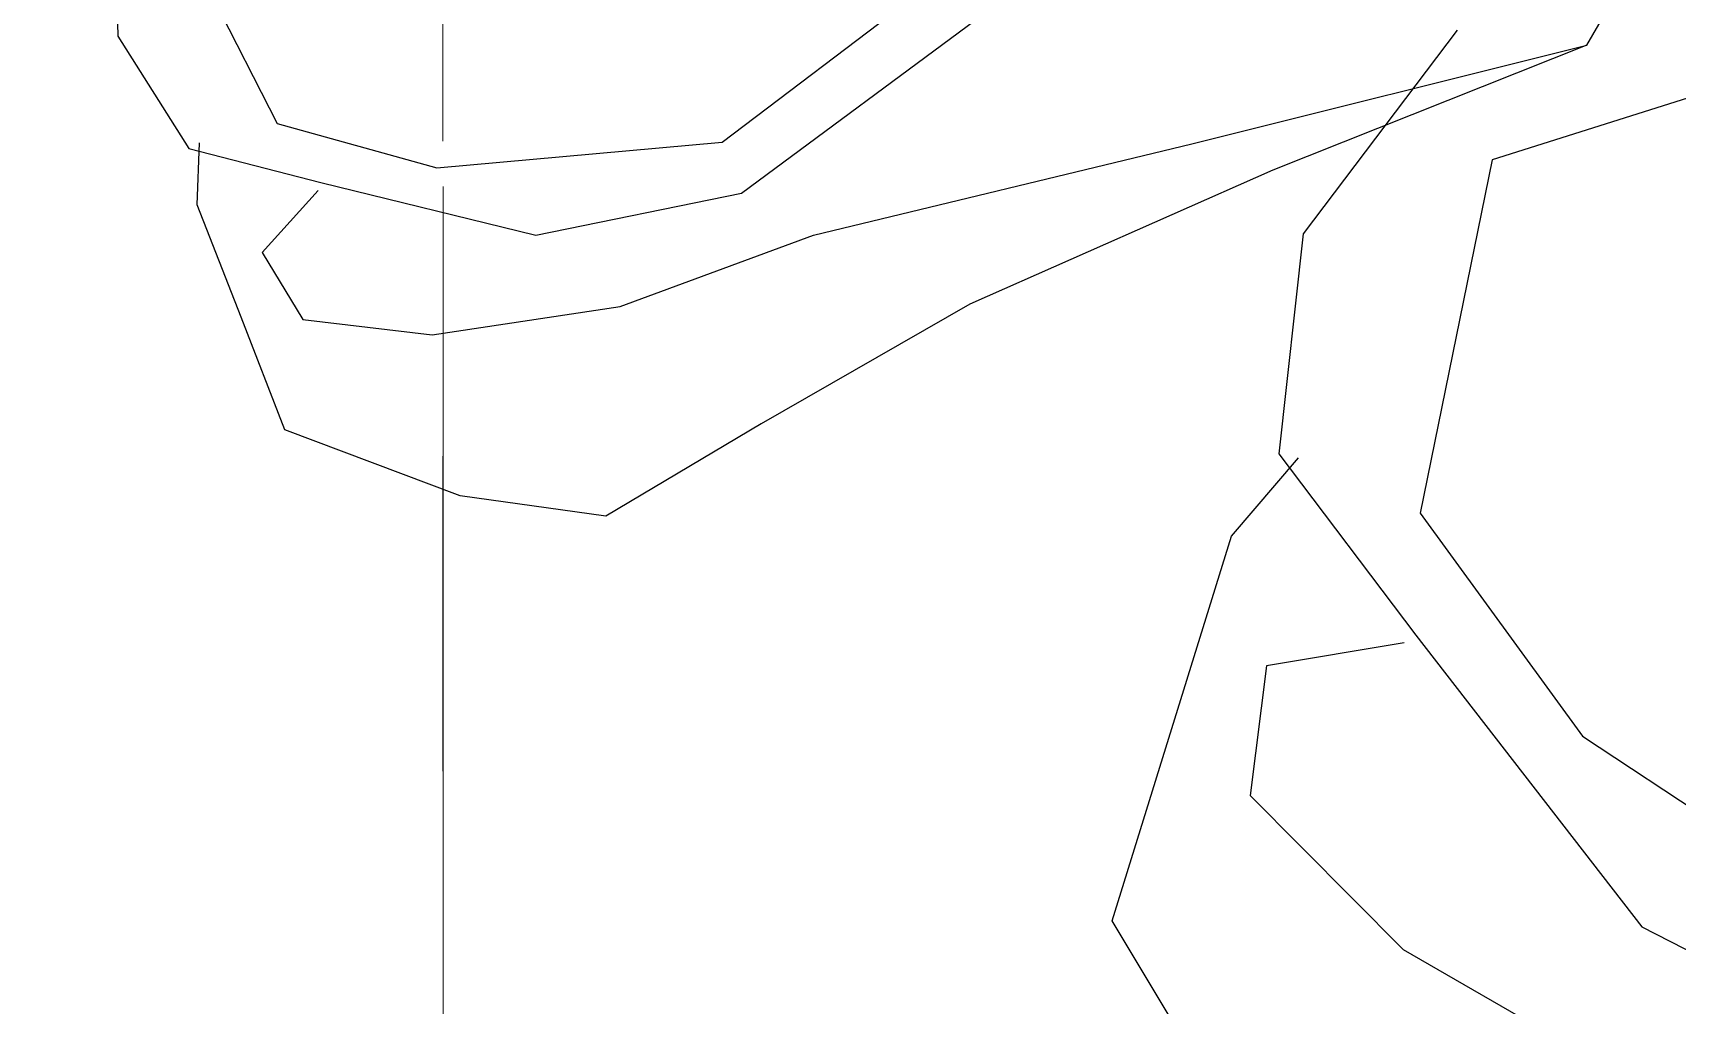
# Model space of a CAD drawing. Header units: millimetres. Extents: x -343543 to 400519, y -115663 to 104219.
# Drawn here: x -246819 to -246157, y 474 to 866 of the extents above; entities that cross this region are included whole.
import ezdxf
from ezdxf.xclip import XClip

# ---------------------------------------------------------------- set-up
doc = ezdxf.new("R2010")
doc.units = ezdxf.units.MM
doc.header["$XCLIPFRAME"] = 0
doc.linetypes.add('XREF MAT BANG TUONG XAY$0$CENTER', pattern=[50.8, 31.75, -6.35, 6.35, -6.35])
doc.layers.get('0').update_dxf_attribs({"color": 231, "lineweight": 0})
for name, color, linetype, lineweight in [('A-PATT', 252, 'Continuous', 9), ('A-SYMBOLS', 10, 'Continuous', 13), ('XREF MAT BANG TUONG XAY$0$A-GRID', 8, 'XREF MAT BANG TUONG XAY$0$CENTER', 15)]:
    doc.layers.add(name, color=color, linetype=linetype, lineweight=lineweight)
doc.layers.add('XREF MAT BANG NOI THAT$0$FF-Plants', color=8, linetype='Continuous')
doc.layers.add('XREF MAT BANG TUONG XAY$0$A-PATT', color=8, linetype='Continuous')

# ---------------------------------------------------------------- blocks, each defined once
blk = doc.blocks.new('XREF MAT BANG TUONG XAY$0$00.xref_IKIGAI_Truc')
at = {"layer": 'XREF MAT BANG TUONG XAY$0$A-GRID', "color": 8, "ltscale": 20}
blk.add_lwpolyline([(16200, -3895), (16200, 22641.72)], dxfattribs=at)
blk = doc.blocks.new('XREF MAT BANG TUONG XAY$0$xref_IKIGAI_Cot')
at = {"layer": 'XREF MAT BANG TUONG XAY$0$A-GRID', "color": 8, "ltscale": 20}
blk.add_lwpolyline([(16200, -3895), (16200, 22641.72)], dxfattribs=at)
blk = doc.blocks.new('XREF MAT BANG NOI THAT$0$YLD.Studio-03-187')
at = {"layer": 'XREF MAT BANG NOI THAT$0$FF-Plants', "color": 8}
for p, q in [((-523.05, -135.27), (-585.09, -217.39)), ((-350.44, -137.55), (-508.97, -187.6)), ((-508.97, -187.6), (-537.97, -330.05)), ((-585.09, -217.39), (-594.9, -306.06)), ((-614.02, -339.25), (-586.99, -307.67)), ((-594.9, -306.06), (-539.73, -379.14)), ((-537.97, -330.05), (-472.64, -419.91)), ((-638.04, -416.77), (-614.02, -339.25)), ((-544.49, -382.29), (-599.95, -391.58)), ((-539.73, -379.14), (-448.71, -496.79)), ((-599.95, -391.58), (-606.46, -443.82)), ((-662.06, -494.29), (-638.04, -416.77)), ((-472.64, -419.91), (-311.95, -525.94)), ((-606.46, -443.82), (-544.91, -505.84)), ((-597.51, -602.26), (-662.06, -494.29)), ((-448.71, -496.79), (-323.15, -560.74)), ((-544.91, -505.84), (-434.28, -569.64))]:
    blk.add_line(p, q, dxfattribs=at)
blk = doc.blocks.new('XREF MAT BANG NOI THAT$0$YLD.Studio-03-233')
at = {"layer": 'XREF MAT BANG NOI THAT$0$FF-Plants', "color": 8}
for p, q in [((-94.96, -429.81), (52.1, -318.09)), ((-340.02, -325.26), (-338.47, -387)), ((253.38, -390.75), (286.54, -333.1)), ((-313.86, -344.57), (-274.26, -422.28)), ((-87.22, -450.34), (10.44, -377.99)), ((-338.47, -387), (-309.95, -432.29)), ((94.28, -430.46), (253.38, -390.75)), ((253.38, -390.75), (126.88, -441.06)), ((-274.26, -422.28), (-210.01, -440.07)), ((-306.53, -455.01), (-305.63, -430.09)), ((-210.01, -440.07), (-94.96, -429.81)), ((-58.25, -467.31), (94.28, -430.46)), ((-309.95, -432.29), (-256.74, -445.99)), ((126.88, -441.06), (4.82, -495.02)), ((-257.8, -449.25), (-280.37, -474.32)), ((-256.74, -445.99), (-170.06, -467.22)), ((-170.06, -467.22), (-87.22, -450.34)), ((-288.84, -500.38), (-306.53, -455.01)), ((-136.06, -496.03), (-58.25, -467.31)), ((-280.37, -474.32), (-263.91, -501.29)), ((-211.84, -507.41), (-136.06, -496.03)), ((4.82, -495.02), (-79.35, -543.29)), ((-271.16, -545.75), (-288.84, -500.38)), ((-263.91, -501.29), (-211.84, -507.41)), ((-200.51, -572.33), (-271.16, -545.75)), ((-79.35, -543.29), (-141.93, -580.57)), ((-141.93, -580.57), (-200.51, -572.33))]:
    blk.add_line(p, q, dxfattribs=at)
blk = doc.blocks.new('XREF MAT BANG NOI THAT')
at = {"color": 8}
for name, p in [('XREF MAT BANG NOI THAT$0$YLD.Studio-03-233', (16407.48, 1251.66)), ('XREF MAT BANG NOI THAT$0$YLD.Studio-03-187', (17131.71, 1002.34))]:
    blk.add_blockref(name, p, dxfattribs=at)
blk = doc.blocks.new('01.Xref _MB T1')
at = {"layer": 'XREF MAT BANG TUONG XAY$0$A-PATT', "color": 8}
blk.add_lwpolyline([(24746.58978, 1202.53717, 0.082468327), (24022.4805, 1386.15429, 0.021735377), (23357.86025, 1416.92817, -0.007186396), (22570.54046, 1431.15427, -0.017000948), (22077.28112, 1468.35851, -0.042272716), (21500.01981, 1576.09554, -0.107296615), (21176.98178, 1736.9903, -0.160801585), (21037.59719, 1974.86923, -0.056519695), (21016.8414, 2276.40741, 0.095215252), (20969.555, 2631.37264, 0.170472702), (20584.73432, 3093.75179, 0.118792293), (20051.29879, 3268.72621, 0.11862728), (19502.40968, 3184.79873, 0.135530352), (19055.89909, 2847.02552, 0.131285629), (18885.70323, 2421.36024, 0.019866911), (18858.55277, 1959.72591, -0.063954217), (18814.13903, 1690.28546, -0.217715917), (18633.99179, 1490.84365, -0.082745941), (18269.47742, 1414.92062, -0.021794656), (17671.15311, 1400.46683, 0.00944351), (17056.00387, 1401.25773, 0.082639146), (16102.71191, 1248.63274, 0.188834132), (15497.2539, 748.06419, 0.135173683), (15381.4724, 15.00243)], format="xyb", dxfattribs=at)
at = {"color": 8}
blk.add_blockref('XREF MAT BANG TUONG XAY$0$00.xref_IKIGAI_Truc', (0.00011, 0), dxfattribs=at)
ref = blk.add_blockref('XREF MAT BANG TUONG XAY$0$xref_IKIGAI_Cot', (-0.00927, -0.00001), dxfattribs=at)
XClip(ref).set_block_clipping_path([(-1610.3425959283, -2225.6693134198), (41829.1295208634, 21555.8819575264)])
at = {"layer": 'A-PATT', "color": 8}
blk.add_blockref('XREF MAT BANG NOI THAT', (0, 0), dxfattribs=at)

msp = doc.modelspace()

# ---------------------------------------------------------------- block references
at = {"layer": 'A-SYMBOLS'}
msp.add_blockref('01.Xref _MB T1', (-262854.02, 0), dxfattribs=at)

doc.saveas('drawing.dxf')
